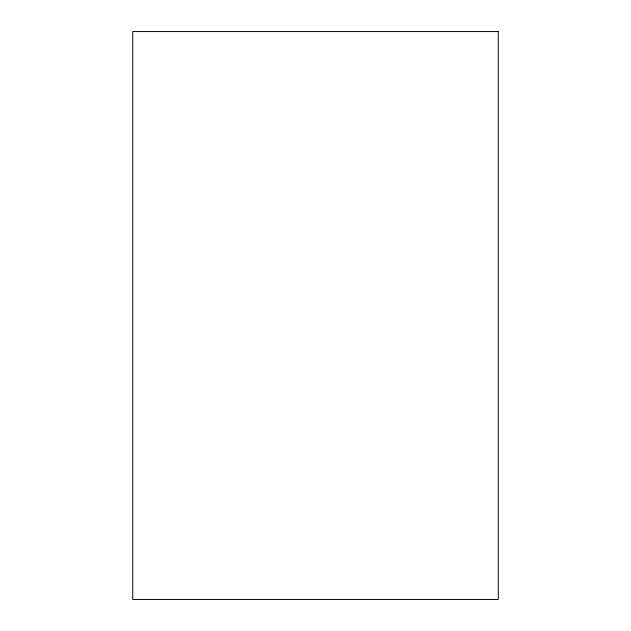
<?xml version="1.0" encoding="UTF-8"?>
<svg xmlns="http://www.w3.org/2000/svg" width="631" height="631" viewBox="0 0 631 631"><rect width="100%" height="100%" fill="white"/><g stroke="black" fill="none" stroke-linecap="round" stroke-linejoin="round"><path stroke-width="0.95" d="M498.269 31.55L132.731 31.55L132.731 599.45L498.269 599.45L498.269 31.55"/></g></svg>
